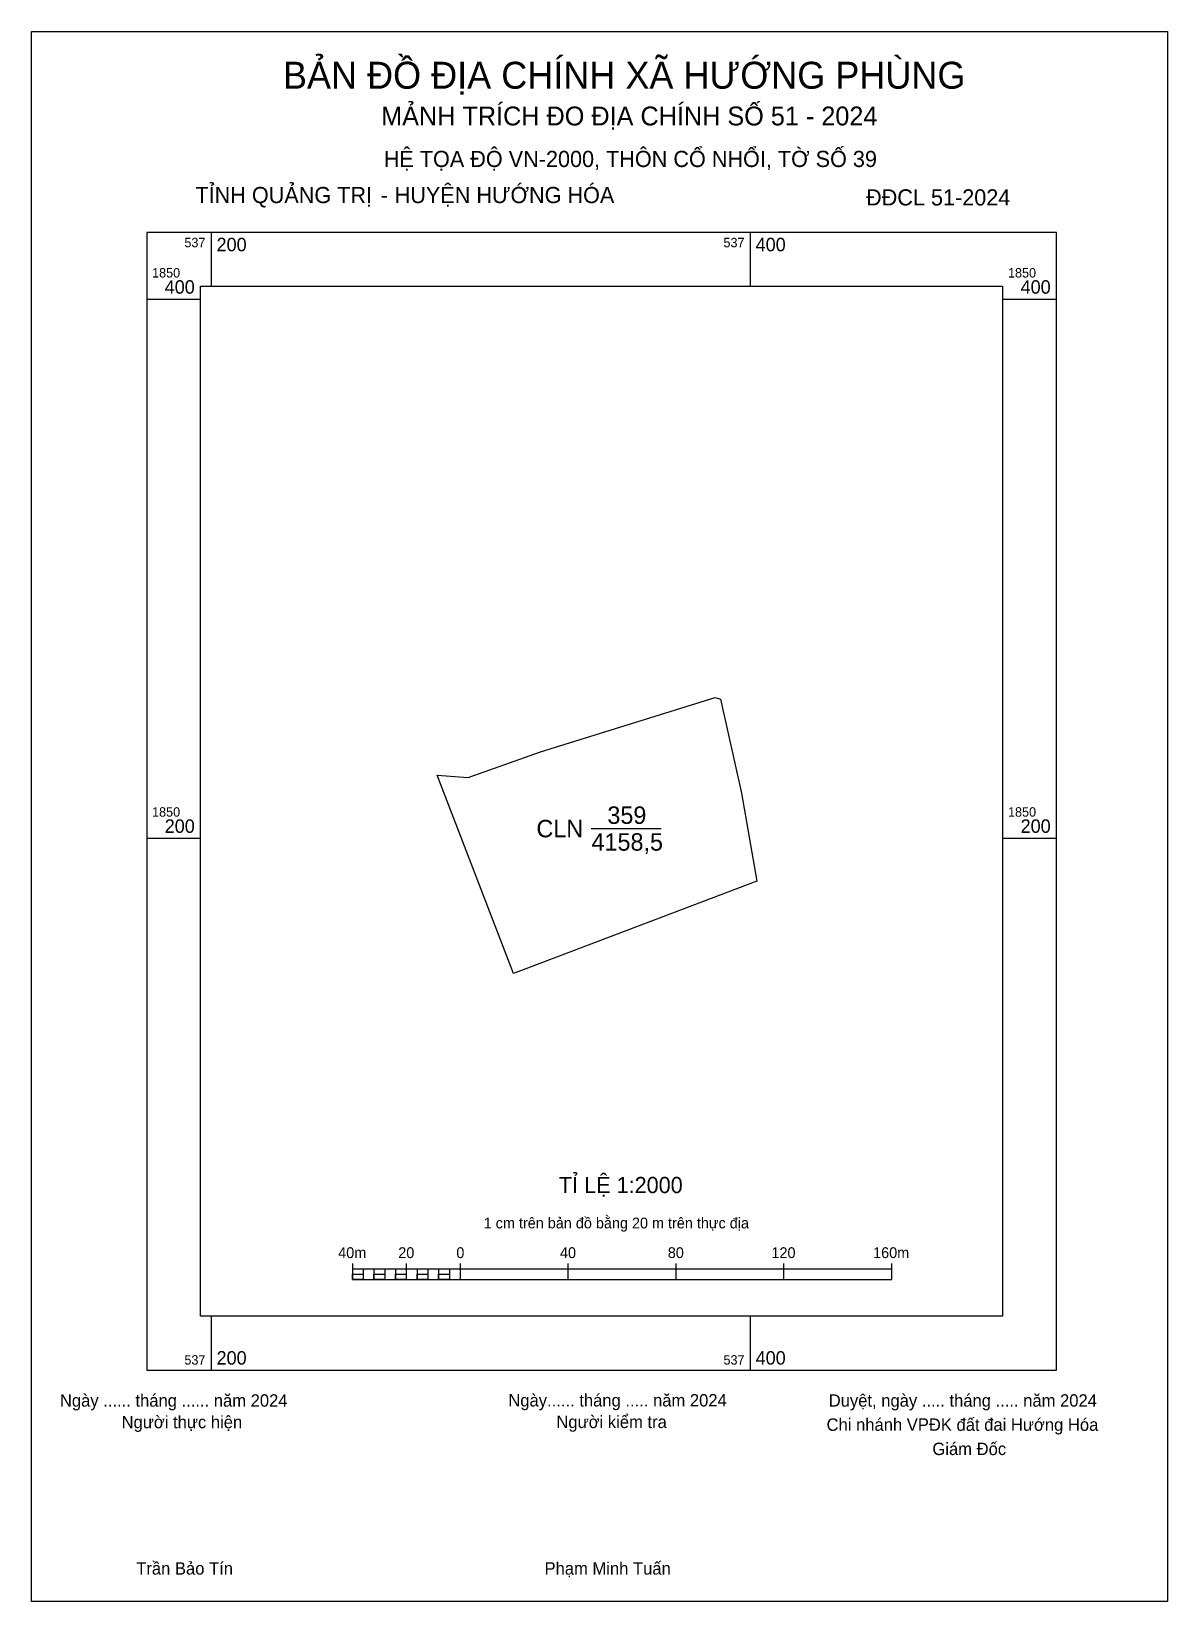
# Model space of a CAD drawing. Extents: x 537166 to 537482, y 1850031 to 1850468.
import ezdxf

# ---------------------------------------------------------------- set-up
doc = ezdxf.new("R2010")
doc.units = 0
for name, color, linetype in [('Level 1', 7, 'Continuous'), ('Level 10', 7, 'Continuous'), ('Level 13', 7, 'Continuous'), ('Level 2', 7, 'Continuous'), ('Level 6', 7, 'Continuous'), ('Level 62', 7, 'Continuous'), ('Level 63', 7, 'Continuous')]:
    doc.layers.add(name, color=color, linetype=linetype)

msp = doc.modelspace()

# ---------------------------------------------------------------- linework, layer by layer
at = {"layer": 'Level 1'}
for p, q in [((537166.34, 1850467.52), (537166.34, 1850467.52)), ((537482.49, 1850030.67), (537482.49, 1850030.67))]:
    msp.add_line(p, q, dxfattribs=at)
at = {"layer": 'Level 10'}
msp.add_line((537322.09, 1850245.74), (537341.59, 1850245.74), dxfattribs=at)
msp.add_lwpolyline([(537356.64, 1850282.22), (537358.12, 1850281.75), (537363.92, 1850255.59), (537368.18, 1850231.15), (537300.47, 1850205.42), (537279.28, 1850260.56), (537287.84, 1850259.95), (537307.96, 1850267.09)], close=True, dxfattribs=at)
at = {"layer": 'Level 2'}
msp.add_lwpolyline([(537166.34, 1850467.52), (537482.48, 1850467.52), (537482.48, 1850030.67), (537166.34, 1850030.67)], close=True, dxfattribs=at)
at = {"layer": 'Level 62'}
msp.add_lwpolyline([(537213.42, 1850396.6), (537436.58, 1850396.6), (537436.58, 1850110.1), (537213.42, 1850110.1)], close=True, dxfattribs=at)
at = {"layer": 'Level 63'}
for p, q in [((537166.34, 1850460.02), (537166.34, 1850467.52)), ((537166.34, 1850467.52), (537173.84, 1850467.52)), ((537166.34, 1850460.02), (537166.34, 1850467.52)), ((537166.34, 1850467.52), (537173.84, 1850467.52)), ((537474.98, 1850467.52), (537482.48, 1850467.52)), ((537474.98, 1850467.52), (537482.48, 1850467.52)), ((537482.48, 1850467.52), (537482.48, 1850460.02)), ((537482.48, 1850467.52), (537482.48, 1850460.02)), ((537166.34, 1850460.02), (537166.34, 1850460.02)), ((537166.34, 1850460.02), (537166.34, 1850460.02)), ((537216.36, 1850411.6), (537216.36, 1850396.6)), ((537366.36, 1850411.6), (537366.36, 1850396.6)), ((537198.42, 1850393.05), (537213.42, 1850393.05)), ((537436.58, 1850393.05), (537451.58, 1850393.05)), ((537198.42, 1850243.05), (537213.42, 1850243.05)), ((537436.58, 1850243.05), (537451.58, 1850243.05)), ((537255.65, 1850124.75), (537255.65, 1850120.25)), ((537270.65, 1850124.75), (537270.65, 1850120.25)), ((537285.65, 1850124.75), (537285.65, 1850120.25)), ((537315.65, 1850124.75), (537315.65, 1850120.25)), ((537345.65, 1850124.75), (537345.65, 1850120.25)), ((537375.65, 1850124.75), (537375.65, 1850120.25)), ((537405.65, 1850124.75), (537405.65, 1850120.25)), ((537255.65, 1850123.25), (537405.65, 1850123.25)), ((537255.65, 1850120.25), (537405.65, 1850120.25)), ((537258.65, 1850123.25), (537258.65, 1850120.25)), ((537261.65, 1850123.25), (537261.65, 1850120.25)), ((537264.65, 1850123.25), (537264.65, 1850120.25)), ((537267.65, 1850123.25), (537267.65, 1850120.25)), ((537270.65, 1850123.25), (537270.65, 1850120.25)), ((537273.65, 1850123.25), (537273.65, 1850120.25)), ((537276.65, 1850123.25), (537276.65, 1850120.25)), ((537279.65, 1850123.25), (537279.65, 1850120.25)), ((537282.65, 1850123.25), (537282.65, 1850120.25)), ((537285.65, 1850123.25), (537285.65, 1850120.25)), ((537216.36, 1850110.1), (537216.36, 1850095.1)), ((537366.36, 1850110.1), (537366.36, 1850095.1)), ((537166.34, 1850030.67), (537166.34, 1850038.17)), ((537166.34, 1850030.67), (537166.34, 1850038.17)), ((537482.48, 1850038.17), (537482.48, 1850030.67)), ((537482.48, 1850038.17), (537482.48, 1850030.67)), ((537173.84, 1850030.67), (537166.34, 1850030.67)), ((537173.84, 1850030.67), (537166.34, 1850030.67)), ((537482.48, 1850030.67), (537474.98, 1850030.67)), ((537482.48, 1850030.67), (537474.98, 1850030.67))]:
    msp.add_line(p, q, dxfattribs=at)
for points in [[(537198.42, 1850411.6), (537198.42, 1850095.1), (537451.58, 1850095.1), (537451.58, 1850411.6)], [(537255.65, 1850121.75), (537258.65, 1850121.75), (537258.65, 1850120.25), (537255.65, 1850120.25)], [(537255.65, 1850121.75), (537258.65, 1850121.75), (537258.65, 1850120.25), (537255.65, 1850120.25)], [(537261.65, 1850121.75), (537264.65, 1850121.75), (537264.65, 1850120.25), (537261.65, 1850120.25)], [(537267.65, 1850121.75), (537270.65, 1850121.75), (537270.65, 1850120.25), (537267.65, 1850120.25)], [(537273.65, 1850121.75), (537276.65, 1850121.75), (537276.65, 1850120.25), (537273.65, 1850120.25)], [(537279.65, 1850121.75), (537282.65, 1850121.75), (537282.65, 1850120.25), (537279.65, 1850120.25)]]:
    msp.add_lwpolyline(points, close=True, dxfattribs=at)

# ---------------------------------------------------------------- texts
at = {"layer": 'Level 13'}
for s, p in [('359', (537326.61, 1850247.04)), ('CLN', (537306.87, 1850243.31)), ('4158,5', (537322.2, 1850239.59))]:
    msp.add_text(s, height=4.86, dxfattribs=at).set_placement(p)
at = {"layer": 'Level 6'}
for s, p in [('HỆ TỌA ÐỘ VN-2000, THÔN CỔ NHỔI, TỜ SỐ 39', (537264.38, 1850429.79)), ('TỈ LỆ 1:2000', (537313.11, 1850144.32))]:
    msp.add_text(s, height=4.5, dxfattribs=at).set_placement(p)
at = {"layer": 'Level 63'}
for s, height, p in [('BẢN ĐỒ ĐỊA CHÍNH XÃ HƯỚNG PHÙNG ', 7.5, (537236.33, 1850451.58)), ('MẢNH TRÍCH ĐO ĐỊA CHÍNH SỐ 51 - 2024', 5.25, (537263.66, 1850441.36)), ('TỈNH QUẢNG TRỊ', 4.5, (537211.98, 1850419.75)), (' HUYỆN HƯỚNG HÓA', 4.5, (537265.75, 1850419.75)), ('-', 4.5, (537263.53, 1850419.75)), ('ĐĐCL 51-2024', 4.5, (537398.59, 1850419.09)), ('537', 2.625, (537208.91, 1850407.47)), ('200', 3.75, (537217.86, 1850406.35)), ('537', 2.625, (537358.91, 1850407.47)), ('400', 3.75, (537367.86, 1850406.35)), ('1850', 2.625, (537199.92, 1850399.05)), ('1850', 2.625, (537438.08, 1850399.05)), ('400', 3.75, (537203.43, 1850394.55)), ('400', 3.75, (537441.59, 1850394.55)), ('1850', 2.625, (537199.92, 1850249.05)), ('1850', 2.625, (537438.08, 1850249.05)), ('200', 3.75, (537203.43, 1850244.55)), ('200', 3.75, (537441.59, 1850244.55)), ('1 cm trên bản đồ bằng 20 m trên thực địa', 3, (537292.19, 1850134.5)), ('40m', 3, (537251.71, 1850126.25)), ('20', 3, (537268.42, 1850126.25)), ('0', 3, (537284.59, 1850126.25)), ('40', 3, (537313.42, 1850126.25)), ('80', 3, (537343.42, 1850126.25)), ('120', 3, (537372.26, 1850126.25)), ('160m', 3, (537400.55, 1850126.25)), ('537', 2.625, (537208.91, 1850096.6)), ('200', 3.75, (537217.86, 1850096.6)), ('537', 2.625, (537358.91, 1850096.6)), ('400', 3.75, (537367.86, 1850096.6)), ('Ngày ...... tháng ...... năm 2024', 3.45, (537174.27, 1850084.9)), ('Ngày...... tháng ..... năm 2024', 3.45, (537299.05, 1850084.95)), ('Duyệt, ngày ..... tháng ..... năm 2024', 3.45, (537388.2, 1850084.9)), ('Người thực hiện', 3.45, (537191.43, 1850078.9)), ('Người kiểm tra', 3.45, (537312.42, 1850078.95)), ('Chi nhánh VPĐK đất đai Hướng Hóa', 3.45, (537387.6, 1850078.18)), ('Giám Đốc', 3.45, (537417.05, 1850071.44)), ('Trần Bảo Tín', 3.45, (537195.51, 1850038.18)), ('Phạm Minh Tuấn', 3.45, (537309.12, 1850038.18))]:
    msp.add_text(s, height=height, dxfattribs=at).set_placement(p)

doc.saveas('drawing.dxf')
